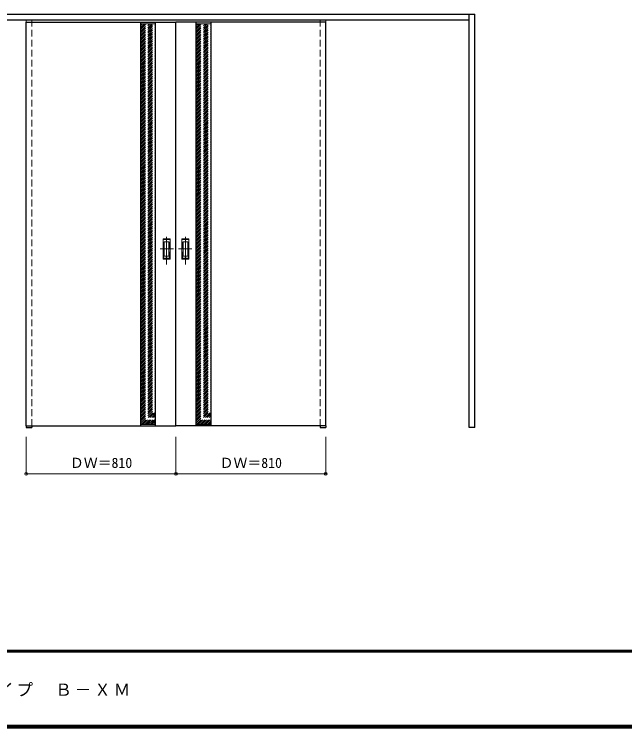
# Model space of a CAD drawing. Units: millimetres, scale not verified. Extents: x -6000 to 5700, y -4307 to 4175.
# Drawn here: x -3570 to -267, y -4205 to -346 of the extents above; entities that cross this region are included whole.
import ezdxf
from ezdxf.enums import TextEntityAlignment as Align

# ---------------------------------------------------------------- set-up
doc = ezdxf.new("R2010")
doc.units = ezdxf.units.MM
doc.header["$LTSCALE"] = 30
doc.header["$PDMODE"] = 32
doc.header["$PDSIZE"] = 15
doc.linetypes.add('CHAIN1', pattern=[8, 5, -1, 1, -1])
doc.linetypes.add('DASHED1', pattern=[1.8, 1.2, -0.6])
for name, color, linetype, lineweight in [('0-2_扉', 3, 'Continuous', 25), ('0-3_仕上げ', 3, 'Continuous', 25), ('0-4_枠', 3, 'Continuous', 25), ('0-6_引手', 7, 'Continuous', 18), ('0-B_寸法', 7, 'Continuous', 9), ('0-C_ハッチ', 4, 'DASHED1', 9), ('F-1_枠', 6, 'Continuous', 40), ('F-A_文字', 7, 'Continuous', 18)]:
    doc.layers.add(name, color=color, linetype=linetype, lineweight=lineweight)
doc.styles.add('ＭＳ ゴシック', font='')
doc.styles.get('ＭＳ ゴシック').set_extended_font_data('MS Gothic')

msp = doc.modelspace()

# ---------------------------------------------------------------- linework, layer by layer
at = {"layer": '0-2_扉'}
for p, q in [((-3505, -389.75), (-2695, -389.75)), ((-3505, -2572.75), (-3505, -389.75)), ((-1885, -389.75), (-2695, -389.75)), ((-2695, -2572.75), (-2695, -389.75)), ((-1885, -2572.75), (-1885, -389.75)), ((-3505, -2572.75), (-2695, -2572.75)), ((-1885, -2572.75), (-2695, -2572.75))]:
    msp.add_line(p, q, dxfattribs=at)
at = {"layer": '0-2_扉', "color": 4, "linetype": 'DASHED1', "lineweight": 9}
for p, q in [((-3475, -2572.75), (-3475, -389.75)), ((-1915, -2572.75), (-1915, -389.75))]:
    msp.add_line(p, q, dxfattribs=at)
at = {"layer": '0-3_仕上げ'}
for p, q in [((-2885, -2572.75), (-2885, -389.75)), ((-2805, -2572.75), (-2805, -389.75)), ((-2585, -2572.75), (-2585, -389.75)), ((-2505, -2572.75), (-2505, -389.75))]:
    msp.add_line(p, q, dxfattribs=at)
at = {"layer": '0-3_仕上げ', "color": 7, "lineweight": 18}
for p, q in [((-2885, -397.75), (-2805, -397.75)), ((-2505, -397.75), (-2585, -397.75)), ((-2885, -2564.75), (-2805, -2564.75)), ((-2505, -2564.75), (-2585, -2564.75))]:
    msp.add_line(p, q, dxfattribs=at)
at = {"layer": '0-4_枠'}
for p, q in [((-4312, -346.25), (-1078, -346.25)), ((-1108, -2581.25), (-1108, -346.25)), ((-1078, -2581.25), (-1078, -346.25)), ((-4282, -376.25), (-1108, -376.25)), ((-3505, -2572.75), (-3505, -2581.25)), ((-3505, -2581.25), (-3475, -2581.25)), ((-3475, -2572.75), (-3475, -2581.25)), ((-1915, -2572.75), (-1915, -2581.25)), ((-1915, -2581.25), (-1885, -2581.25)), ((-1885, -2572.75), (-1885, -2581.25)), ((-1078, -2581.25), (-1108, -2581.25))]:
    msp.add_line(p, q, dxfattribs=at)
at = {"layer": '0-4_枠', "color": 4, "linetype": 'DASHED1', "lineweight": 9}
for p, q in [((-3505, -2573.25), (-3505, -376.25)), ((-3475, -2573.25), (-3475, -376.25)), ((-1915, -2573.25), (-1915, -376.25)), ((-1885, -2573.25), (-1885, -376.25))]:
    msp.add_line(p, q, dxfattribs=at)
at = {"layer": '0-6_引手', "linetype": 'CHAIN1'}
for p, q in [((-2746, -1700.48), (-2746, -1529.63)), ((-2644, -1700.48), (-2644, -1529.63)), ((-2707.93, -1615.25), (-2780.44, -1615.25)), ((-2682.07, -1615.25), (-2609.56, -1615.25))]:
    msp.add_line(p, q, dxfattribs=at)
at = {"layer": '0-6_引手'}
for p, q in [((-2727, -1560.25), (-2765, -1560.25)), ((-2765, -1670.25), (-2765, -1560.25)), ((-2733.5, -1576.25), (-2758.5, -1576.25)), ((-2758.5, -1654.25), (-2758.5, -1576.25)), ((-2733.5, -1654.25), (-2733.5, -1576.25)), ((-2727, -1670.25), (-2727, -1560.25)), ((-2663, -1560.25), (-2625, -1560.25)), ((-2663, -1670.25), (-2663, -1560.25)), ((-2656.5, -1576.25), (-2631.5, -1576.25)), ((-2656.5, -1654.25), (-2656.5, -1576.25)), ((-2631.5, -1654.25), (-2631.5, -1576.25)), ((-2625, -1670.25), (-2625, -1560.25)), ((-2733.5, -1654.25), (-2758.5, -1654.25)), ((-2656.5, -1654.25), (-2631.5, -1654.25)), ((-2727, -1670.25), (-2765, -1670.25)), ((-2663, -1670.25), (-2625, -1670.25))]:
    msp.add_line(p, q, dxfattribs=at)
at = {"layer": '0-6_引手', "linetype": 'DASHED1'}
for p, q in [((-2762, -1666.25), (-2762, -1564.25)), ((-2628, -1666.25), (-2628, -1564.25)), ((-2730, -1666.25), (-2762, -1666.25)), ((-2660, -1666.25), (-2628, -1666.25))]:
    msp.add_line(p, q, dxfattribs=at)
for points in [[(-2730, -1666.25), (-2730, -1564.25), (-2762, -1564.25)], [(-2660, -1666.25), (-2660, -1564.25), (-2628, -1564.25)]]:
    msp.add_lwpolyline(points, dxfattribs=at)
at = {"layer": '0-B_寸法', "color": 4}
for p, q in [((-3505, -2831.25), (-3505, -2631.25)), ((-2695, -2831.25), (-2695, -2631.25)), ((-1885, -2831.25), (-1885, -2631.25)), ((-3505, -2831.25), (-1885, -2831.25))]:
    msp.add_line(p, q, dxfattribs=at)
at = {"layer": '0-B_寸法'}
for p in [(-3505, -2831.25), (-2695, -2831.25), (-1885, -2831.25)]:
    msp.add_point(p, dxfattribs=at)
at = {"layer": '0-C_ハッチ'}
for p, q in [((-2885, -407.57), (-2875.18, -397.75)), ((-2885, -476.87), (-2805.88, -397.75)), ((-2885, -466.97), (-2815.78, -397.75)), ((-2885, -457.07), (-2825.68, -397.75)), ((-2885, -447.17), (-2835.58, -397.75)), ((-2885, -437.27), (-2845.48, -397.75)), ((-2885, -427.37), (-2855.38, -397.75)), ((-2885, -417.47), (-2865.28, -397.75)), ((-2885, -486.77), (-2805, -406.77)), ((-2885, -496.67), (-2805, -416.67)), ((-2585, -407.57), (-2575.18, -397.75)), ((-2585, -476.87), (-2505.88, -397.75)), ((-2585, -466.97), (-2515.78, -397.75)), ((-2585, -457.07), (-2525.68, -397.75)), ((-2585, -447.17), (-2535.58, -397.75)), ((-2585, -437.27), (-2545.48, -397.75)), ((-2585, -427.37), (-2555.38, -397.75)), ((-2585, -417.47), (-2565.28, -397.75)), ((-2585, -486.77), (-2505, -406.77)), ((-2585, -496.67), (-2505, -416.67)), ((-2885, -506.57), (-2805, -426.57)), ((-2885, -516.47), (-2805, -436.47)), ((-2885, -526.37), (-2805, -446.37)), ((-2885, -536.26), (-2805, -456.26)), ((-2585, -506.57), (-2505, -426.57)), ((-2585, -516.47), (-2505, -436.47)), ((-2585, -526.37), (-2505, -446.37)), ((-2585, -536.26), (-2505, -456.26)), ((-2885, -546.16), (-2805, -466.16)), ((-2885, -556.06), (-2805, -476.06)), ((-2885, -565.96), (-2805, -485.96)), ((-2885, -575.86), (-2805, -495.86)), ((-2585, -546.16), (-2505, -466.16)), ((-2585, -556.06), (-2505, -476.06)), ((-2585, -565.96), (-2505, -485.96)), ((-2585, -575.86), (-2505, -495.86)), ((-2885, -585.76), (-2805, -505.76)), ((-2885, -595.66), (-2805, -515.66)), ((-2885, -605.56), (-2805, -525.56)), ((-2885, -615.46), (-2805, -535.46)), ((-2585, -585.76), (-2505, -505.76)), ((-2585, -595.66), (-2505, -515.66)), ((-2585, -605.56), (-2505, -525.56)), ((-2585, -615.46), (-2505, -535.46)), ((-2885, -625.36), (-2805, -545.36)), ((-2885, -635.26), (-2805, -555.26)), ((-2885, -645.16), (-2805, -565.16)), ((-2885, -655.06), (-2805, -575.06)), ((-2585, -625.36), (-2505, -545.36)), ((-2585, -635.26), (-2505, -555.26)), ((-2585, -645.16), (-2505, -565.16)), ((-2585, -655.06), (-2505, -575.06)), ((-2885, -664.96), (-2805, -584.96)), ((-2885, -674.86), (-2805, -594.86)), ((-2885, -684.76), (-2805, -604.76)), ((-2885, -694.66), (-2805, -614.66)), ((-2585, -664.96), (-2505, -584.96)), ((-2585, -674.86), (-2505, -594.86)), ((-2585, -684.76), (-2505, -604.76)), ((-2585, -694.66), (-2505, -614.66)), ((-2885, -704.56), (-2805, -624.56)), ((-2885, -714.46), (-2805, -634.46)), ((-2885, -724.36), (-2805, -644.36)), ((-2885, -734.25), (-2805, -654.25)), ((-2585, -704.56), (-2505, -624.56)), ((-2585, -714.46), (-2505, -634.46)), ((-2585, -724.36), (-2505, -644.36)), ((-2585, -734.25), (-2505, -654.25)), ((-2885, -744.15), (-2805, -664.15)), ((-2885, -754.05), (-2805, -674.05)), ((-2885, -763.95), (-2805, -683.95)), ((-2885, -773.85), (-2805, -693.85)), ((-2585, -744.15), (-2505, -664.15)), ((-2585, -754.05), (-2505, -674.05)), ((-2585, -763.95), (-2505, -683.95)), ((-2585, -773.85), (-2505, -693.85)), ((-2885, -783.75), (-2805, -703.75)), ((-2885, -793.65), (-2805, -713.65)), ((-2885, -803.55), (-2805, -723.55)), ((-2585, -783.75), (-2505, -703.75)), ((-2585, -793.65), (-2505, -713.65)), ((-2585, -803.55), (-2505, -723.55)), ((-2885, -813.45), (-2805, -733.45)), ((-2885, -823.35), (-2805, -743.35)), ((-2885, -833.25), (-2805, -753.25)), ((-2885, -843.15), (-2805, -763.15)), ((-2585, -813.45), (-2505, -733.45)), ((-2585, -823.35), (-2505, -743.35)), ((-2585, -833.25), (-2505, -753.25)), ((-2585, -843.15), (-2505, -763.15)), ((-2885, -853.05), (-2805, -773.05)), ((-2885, -862.95), (-2805, -782.95)), ((-2885, -872.85), (-2805, -792.85)), ((-2885, -882.75), (-2805, -802.75)), ((-2585, -853.05), (-2505, -773.05)), ((-2585, -862.95), (-2505, -782.95)), ((-2585, -872.85), (-2505, -792.85)), ((-2585, -882.75), (-2505, -802.75)), ((-2885, -892.65), (-2805, -812.65)), ((-2885, -902.55), (-2805, -822.55)), ((-2885, -912.45), (-2805, -832.45)), ((-2885, -922.35), (-2805, -842.35)), ((-2585, -892.65), (-2505, -812.65)), ((-2585, -902.55), (-2505, -822.55)), ((-2585, -912.45), (-2505, -832.45)), ((-2585, -922.35), (-2505, -842.35)), ((-2885, -932.24), (-2805, -852.24)), ((-2885, -942.14), (-2805, -862.14)), ((-2885, -952.04), (-2805, -872.04)), ((-2885, -961.94), (-2805, -881.94)), ((-2585, -932.24), (-2505, -852.24)), ((-2585, -942.14), (-2505, -862.14)), ((-2585, -952.04), (-2505, -872.04)), ((-2585, -961.94), (-2505, -881.94)), ((-2885, -971.84), (-2805, -891.84)), ((-2885, -981.74), (-2805, -901.74)), ((-2885, -991.64), (-2805, -911.64)), ((-2885, -1001.54), (-2805, -921.54)), ((-2585, -971.84), (-2505, -891.84)), ((-2585, -981.74), (-2505, -901.74)), ((-2585, -991.64), (-2505, -911.64)), ((-2585, -1001.54), (-2505, -921.54)), ((-2885, -1011.44), (-2805, -931.44)), ((-2885, -1021.34), (-2805, -941.34)), ((-2885, -1031.24), (-2805, -951.24)), ((-2885, -1041.14), (-2805, -961.14)), ((-2585, -1011.44), (-2505, -931.44)), ((-2585, -1021.34), (-2505, -941.34)), ((-2585, -1031.24), (-2505, -951.24)), ((-2585, -1041.14), (-2505, -961.14)), ((-2885, -1051.04), (-2805, -971.04)), ((-2885, -1060.94), (-2805, -980.94)), ((-2885, -1070.84), (-2805, -990.84)), ((-2885, -1080.74), (-2805, -1000.74)), ((-2585, -1051.04), (-2505, -971.04)), ((-2585, -1060.94), (-2505, -980.94)), ((-2585, -1070.84), (-2505, -990.84)), ((-2585, -1080.74), (-2505, -1000.74)), ((-2885, -1090.64), (-2805, -1010.64)), ((-2885, -1100.54), (-2805, -1020.54)), ((-2885, -1110.44), (-2805, -1030.44)), ((-2885, -1120.34), (-2805, -1040.34)), ((-2585, -1090.64), (-2505, -1010.64)), ((-2585, -1100.54), (-2505, -1020.54)), ((-2585, -1110.44), (-2505, -1030.44)), ((-2585, -1120.34), (-2505, -1040.34)), ((-2885, -1130.23), (-2805, -1050.23)), ((-2885, -1140.13), (-2805, -1060.13)), ((-2885, -1150.03), (-2805, -1070.03)), ((-2885, -1159.93), (-2805, -1079.93)), ((-2585, -1130.23), (-2505, -1050.23)), ((-2585, -1140.13), (-2505, -1060.13)), ((-2585, -1150.03), (-2505, -1070.03)), ((-2585, -1159.93), (-2505, -1079.93)), ((-2885, -1169.83), (-2805, -1089.83)), ((-2885, -1179.73), (-2805, -1099.73)), ((-2885, -1189.63), (-2805, -1109.63)), ((-2585, -1169.83), (-2505, -1089.83)), ((-2585, -1179.73), (-2505, -1099.73)), ((-2585, -1189.63), (-2505, -1109.63)), ((-2885, -1199.53), (-2805, -1119.53)), ((-2885, -1209.43), (-2805, -1129.43)), ((-2885, -1219.33), (-2805, -1139.33)), ((-2885, -1229.23), (-2805, -1149.23)), ((-2585, -1199.53), (-2505, -1119.53)), ((-2585, -1209.43), (-2505, -1129.43)), ((-2585, -1219.33), (-2505, -1139.33)), ((-2585, -1229.23), (-2505, -1149.23)), ((-2885, -1239.13), (-2805, -1159.13)), ((-2885, -1249.03), (-2805, -1169.03)), ((-2885, -1258.93), (-2805, -1178.93)), ((-2885, -1268.83), (-2805, -1188.83)), ((-2585, -1239.13), (-2505, -1159.13)), ((-2585, -1249.03), (-2505, -1169.03)), ((-2585, -1258.93), (-2505, -1178.93)), ((-2585, -1268.83), (-2505, -1188.83)), ((-2885, -1278.73), (-2805, -1198.73)), ((-2885, -1288.63), (-2805, -1208.63)), ((-2885, -1298.53), (-2805, -1218.53)), ((-2885, -1308.43), (-2805, -1228.43)), ((-2585, -1278.73), (-2505, -1198.73)), ((-2585, -1288.63), (-2505, -1208.63)), ((-2585, -1298.53), (-2505, -1218.53)), ((-2585, -1308.43), (-2505, -1228.43)), ((-2885, -1318.33), (-2805, -1238.33)), ((-2885, -1328.22), (-2805, -1248.22)), ((-2885, -1338.12), (-2805, -1258.12)), ((-2885, -1348.02), (-2805, -1268.02)), ((-2585, -1318.33), (-2505, -1238.33)), ((-2585, -1328.22), (-2505, -1248.22)), ((-2585, -1338.12), (-2505, -1258.12)), ((-2585, -1348.02), (-2505, -1268.02)), ((-2885, -1357.92), (-2805, -1277.92)), ((-2885, -1367.82), (-2805, -1287.82)), ((-2885, -1377.72), (-2805, -1297.72)), ((-2885, -1387.62), (-2805, -1307.62)), ((-2585, -1357.92), (-2505, -1277.92)), ((-2585, -1367.82), (-2505, -1287.82)), ((-2585, -1377.72), (-2505, -1297.72)), ((-2585, -1387.62), (-2505, -1307.62)), ((-2885, -1397.52), (-2805, -1317.52)), ((-2885, -1407.42), (-2805, -1327.42)), ((-2885, -1417.32), (-2805, -1337.32)), ((-2885, -1427.22), (-2805, -1347.22)), ((-2585, -1397.52), (-2505, -1317.52)), ((-2585, -1407.42), (-2505, -1327.42)), ((-2585, -1417.32), (-2505, -1337.32)), ((-2585, -1427.22), (-2505, -1347.22)), ((-2885, -1437.12), (-2805, -1357.12)), ((-2885, -1447.02), (-2805, -1367.02)), ((-2885, -1456.92), (-2805, -1376.92)), ((-2885, -1466.82), (-2805, -1386.82)), ((-2585, -1437.12), (-2505, -1357.12)), ((-2585, -1447.02), (-2505, -1367.02)), ((-2585, -1456.92), (-2505, -1376.92)), ((-2585, -1466.82), (-2505, -1386.82)), ((-2885, -1476.72), (-2805, -1396.72)), ((-2885, -1486.62), (-2805, -1406.62)), ((-2885, -1496.52), (-2805, -1416.52)), ((-2885, -1506.42), (-2805, -1426.42)), ((-2585, -1476.72), (-2505, -1396.72)), ((-2585, -1486.62), (-2505, -1406.62)), ((-2585, -1496.52), (-2505, -1416.52)), ((-2585, -1506.42), (-2505, -1426.42)), ((-2885, -1516.31), (-2805, -1436.31)), ((-2885, -1526.21), (-2805, -1446.21)), ((-2885, -1536.11), (-2805, -1456.11)), ((-2885, -1546.01), (-2805, -1466.01)), ((-2585, -1516.31), (-2505, -1436.31)), ((-2585, -1526.21), (-2505, -1446.21)), ((-2585, -1536.11), (-2505, -1456.11)), ((-2585, -1546.01), (-2505, -1466.01)), ((-2885, -1555.91), (-2805, -1475.91)), ((-2885, -1565.81), (-2805, -1485.81)), ((-2885, -1575.71), (-2805, -1495.71)), ((-2585, -1555.91), (-2505, -1475.91)), ((-2585, -1565.81), (-2505, -1485.81)), ((-2585, -1575.71), (-2505, -1495.71)), ((-2885, -1585.61), (-2805, -1505.61)), ((-2885, -1595.51), (-2805, -1515.51)), ((-2885, -1605.41), (-2805, -1525.41)), ((-2885, -1615.31), (-2805, -1535.31)), ((-2585, -1585.61), (-2505, -1505.61)), ((-2585, -1595.51), (-2505, -1515.51)), ((-2585, -1605.41), (-2505, -1525.41)), ((-2585, -1615.31), (-2505, -1535.31)), ((-2885, -1625.21), (-2805, -1545.21)), ((-2885, -1635.11), (-2805, -1555.11)), ((-2885, -1645.01), (-2805, -1565.01)), ((-2885, -1654.91), (-2805, -1574.91)), ((-2585, -1625.21), (-2505, -1545.21)), ((-2585, -1635.11), (-2505, -1555.11)), ((-2585, -1645.01), (-2505, -1565.01)), ((-2585, -1654.91), (-2505, -1574.91)), ((-2885, -1664.81), (-2805, -1584.81)), ((-2885, -1674.71), (-2805, -1594.71)), ((-2885, -1684.61), (-2805, -1604.61)), ((-2885, -1694.51), (-2805, -1614.51)), ((-2585, -1664.81), (-2505, -1584.81)), ((-2585, -1674.71), (-2505, -1594.71)), ((-2585, -1684.61), (-2505, -1604.61)), ((-2585, -1694.51), (-2505, -1614.51)), ((-2885, -1704.41), (-2805, -1624.41)), ((-2885, -1714.3), (-2805, -1634.3)), ((-2885, -1724.2), (-2805, -1644.2)), ((-2885, -1734.1), (-2805, -1654.1)), ((-2585, -1704.41), (-2505, -1624.41)), ((-2585, -1714.3), (-2505, -1634.3)), ((-2585, -1724.2), (-2505, -1644.2)), ((-2585, -1734.1), (-2505, -1654.1)), ((-2885, -1744), (-2805, -1664)), ((-2885, -1753.9), (-2805, -1673.9)), ((-2885, -1763.8), (-2805, -1683.8)), ((-2885, -1773.7), (-2805, -1693.7)), ((-2585, -1744), (-2505, -1664)), ((-2585, -1753.9), (-2505, -1673.9)), ((-2585, -1763.8), (-2505, -1683.8)), ((-2585, -1773.7), (-2505, -1693.7)), ((-2885, -1783.6), (-2805, -1703.6)), ((-2885, -1793.5), (-2805, -1713.5)), ((-2885, -1803.4), (-2805, -1723.4)), ((-2885, -1813.3), (-2805, -1733.3)), ((-2585, -1783.6), (-2505, -1703.6)), ((-2585, -1793.5), (-2505, -1713.5)), ((-2585, -1803.4), (-2505, -1723.4)), ((-2585, -1813.3), (-2505, -1733.3)), ((-2885, -1823.2), (-2805, -1743.2)), ((-2885, -1833.1), (-2805, -1753.1)), ((-2885, -1843), (-2805, -1763)), ((-2885, -1852.9), (-2805, -1772.9)), ((-2585, -1823.2), (-2505, -1743.2)), ((-2585, -1833.1), (-2505, -1753.1)), ((-2585, -1843), (-2505, -1763)), ((-2585, -1852.9), (-2505, -1772.9)), ((-2885, -1862.8), (-2805, -1782.8)), ((-2885, -1872.7), (-2805, -1792.7)), ((-2885, -1882.6), (-2805, -1802.6)), ((-2885, -1892.5), (-2805, -1812.5)), ((-2585, -1862.8), (-2505, -1782.8)), ((-2585, -1872.7), (-2505, -1792.7)), ((-2585, -1882.6), (-2505, -1802.6)), ((-2585, -1892.5), (-2505, -1812.5)), ((-2885, -1902.4), (-2805, -1822.4)), ((-2885, -1912.29), (-2805, -1832.29)), ((-2885, -1922.19), (-2805, -1842.19)), ((-2885, -1932.09), (-2805, -1852.09)), ((-2585, -1902.4), (-2505, -1822.4)), ((-2585, -1912.29), (-2505, -1832.29)), ((-2585, -1922.19), (-2505, -1842.19)), ((-2585, -1932.09), (-2505, -1852.09)), ((-2885, -1941.99), (-2805, -1861.99)), ((-2885, -1951.89), (-2805, -1871.89)), ((-2885, -1961.79), (-2805, -1881.79)), ((-2585, -1941.99), (-2505, -1861.99)), ((-2585, -1951.89), (-2505, -1871.89)), ((-2585, -1961.79), (-2505, -1881.79)), ((-2885, -1971.69), (-2805, -1891.69)), ((-2885, -1981.59), (-2805, -1901.59)), ((-2885, -1991.49), (-2805, -1911.49)), ((-2885, -2001.39), (-2805, -1921.39)), ((-2585, -1971.69), (-2505, -1891.69)), ((-2585, -1981.59), (-2505, -1901.59)), ((-2585, -1991.49), (-2505, -1911.49)), ((-2585, -2001.39), (-2505, -1921.39)), ((-2885, -2011.29), (-2805, -1931.29)), ((-2885, -2021.19), (-2805, -1941.19)), ((-2885, -2031.09), (-2805, -1951.09)), ((-2885, -2040.99), (-2805, -1960.99)), ((-2585, -2011.29), (-2505, -1931.29)), ((-2585, -2021.19), (-2505, -1941.19)), ((-2585, -2031.09), (-2505, -1951.09)), ((-2585, -2040.99), (-2505, -1960.99)), ((-2885, -2050.89), (-2805, -1970.89)), ((-2885, -2060.79), (-2805, -1980.79)), ((-2885, -2070.69), (-2805, -1990.69)), ((-2885, -2080.59), (-2805, -2000.59)), ((-2585, -2050.89), (-2505, -1970.89)), ((-2585, -2060.79), (-2505, -1980.79)), ((-2585, -2070.69), (-2505, -1990.69)), ((-2585, -2080.59), (-2505, -2000.59)), ((-2885, -2090.49), (-2805, -2010.49)), ((-2885, -2100.39), (-2805, -2020.39)), ((-2885, -2110.28), (-2805, -2030.28)), ((-2885, -2120.18), (-2805, -2040.18)), ((-2585, -2090.49), (-2505, -2010.49)), ((-2585, -2100.39), (-2505, -2020.39)), ((-2585, -2110.28), (-2505, -2030.28)), ((-2585, -2120.18), (-2505, -2040.18)), ((-2885, -2130.08), (-2805, -2050.08)), ((-2885, -2139.98), (-2805, -2059.98)), ((-2885, -2149.88), (-2805, -2069.88)), ((-2885, -2159.78), (-2805, -2079.78)), ((-2585, -2130.08), (-2505, -2050.08)), ((-2585, -2139.98), (-2505, -2059.98)), ((-2585, -2149.88), (-2505, -2069.88)), ((-2585, -2159.78), (-2505, -2079.78)), ((-2885, -2169.68), (-2805, -2089.68)), ((-2885, -2179.58), (-2805, -2099.58)), ((-2885, -2189.48), (-2805, -2109.48)), ((-2885, -2199.38), (-2805, -2119.38)), ((-2585, -2169.68), (-2505, -2089.68)), ((-2585, -2179.58), (-2505, -2099.58)), ((-2585, -2189.48), (-2505, -2109.48)), ((-2585, -2199.38), (-2505, -2119.38)), ((-2885, -2209.28), (-2805, -2129.28)), ((-2885, -2219.18), (-2805, -2139.18)), ((-2885, -2229.08), (-2805, -2149.08)), ((-2885, -2238.98), (-2805, -2158.98)), ((-2585, -2209.28), (-2505, -2129.28)), ((-2585, -2219.18), (-2505, -2139.18)), ((-2585, -2229.08), (-2505, -2149.08)), ((-2585, -2238.98), (-2505, -2158.98)), ((-2885, -2248.88), (-2805, -2168.88)), ((-2885, -2258.78), (-2805, -2178.78)), ((-2885, -2268.68), (-2805, -2188.68)), ((-2885, -2278.58), (-2805, -2198.58)), ((-2585, -2248.88), (-2505, -2168.88)), ((-2585, -2258.78), (-2505, -2178.78)), ((-2585, -2268.68), (-2505, -2188.68)), ((-2585, -2278.58), (-2505, -2198.58)), ((-2885, -2288.48), (-2805, -2208.48)), ((-2885, -2298.38), (-2805, -2218.38)), ((-2885, -2308.27), (-2805, -2228.27)), ((-2585, -2288.48), (-2505, -2208.48)), ((-2585, -2298.38), (-2505, -2218.38)), ((-2585, -2308.27), (-2505, -2228.27)), ((-2885, -2318.17), (-2805, -2238.17)), ((-2885, -2328.07), (-2805, -2248.07)), ((-2885, -2337.97), (-2805, -2257.97)), ((-2885, -2347.87), (-2805, -2267.87)), ((-2585, -2318.17), (-2505, -2238.17)), ((-2585, -2328.07), (-2505, -2248.07)), ((-2585, -2337.97), (-2505, -2257.97)), ((-2585, -2347.87), (-2505, -2267.87)), ((-2885, -2357.77), (-2805, -2277.77)), ((-2885, -2367.67), (-2805, -2287.67)), ((-2885, -2377.57), (-2805, -2297.57)), ((-2885, -2387.47), (-2805, -2307.47)), ((-2585, -2357.77), (-2505, -2277.77)), ((-2585, -2367.67), (-2505, -2287.67)), ((-2585, -2377.57), (-2505, -2297.57)), ((-2585, -2387.47), (-2505, -2307.47)), ((-2885, -2397.37), (-2805, -2317.37)), ((-2885, -2407.27), (-2805, -2327.27)), ((-2885, -2417.17), (-2805, -2337.17)), ((-2885, -2427.07), (-2805, -2347.07)), ((-2585, -2397.37), (-2505, -2317.37)), ((-2585, -2407.27), (-2505, -2327.27)), ((-2585, -2417.17), (-2505, -2337.17)), ((-2585, -2427.07), (-2505, -2347.07)), ((-2885, -2436.97), (-2805, -2356.97)), ((-2885, -2446.87), (-2805, -2366.87)), ((-2885, -2456.77), (-2805, -2376.77)), ((-2885, -2466.67), (-2805, -2386.67)), ((-2585, -2436.97), (-2505, -2356.97)), ((-2585, -2446.87), (-2505, -2366.87)), ((-2585, -2456.77), (-2505, -2376.77)), ((-2585, -2466.67), (-2505, -2386.67)), ((-2885, -2476.57), (-2805, -2396.57)), ((-2885, -2486.47), (-2805, -2406.47)), ((-2885, -2496.36), (-2805, -2416.36)), ((-2885, -2506.26), (-2805, -2426.26)), ((-2585, -2476.57), (-2505, -2396.57)), ((-2585, -2486.47), (-2505, -2406.47)), ((-2585, -2496.36), (-2505, -2416.36)), ((-2585, -2506.26), (-2505, -2426.26)), ((-2885, -2516.16), (-2805, -2436.16)), ((-2885, -2526.06), (-2805, -2446.06)), ((-2885, -2535.96), (-2805, -2455.96)), ((-2885, -2545.86), (-2805, -2465.86)), ((-2585, -2516.16), (-2505, -2436.16)), ((-2585, -2526.06), (-2505, -2446.06)), ((-2585, -2535.96), (-2505, -2455.96)), ((-2585, -2545.86), (-2505, -2465.86)), ((-2885, -2555.76), (-2805, -2475.76)), ((-2884.09, -2564.75), (-2805, -2485.66)), ((-2874.19, -2564.75), (-2805, -2495.56)), ((-2864.29, -2564.75), (-2805, -2505.46)), ((-2585, -2555.76), (-2505, -2475.76)), ((-2584.09, -2564.75), (-2505, -2485.66)), ((-2574.19, -2564.75), (-2505, -2495.56)), ((-2564.29, -2564.75), (-2505, -2505.46)), ((-2854.39, -2564.75), (-2805, -2515.36)), ((-2844.49, -2564.75), (-2805, -2525.26)), ((-2834.59, -2564.75), (-2805, -2535.16)), ((-2824.69, -2564.75), (-2805, -2545.06)), ((-2554.39, -2564.75), (-2505, -2515.36)), ((-2544.49, -2564.75), (-2505, -2525.26)), ((-2534.59, -2564.75), (-2505, -2535.16)), ((-2524.69, -2564.75), (-2505, -2545.06)), ((-2814.79, -2564.75), (-2805, -2554.96)), ((-2514.79, -2564.75), (-2505, -2554.96))]:
    msp.add_line(p, q, dxfattribs=at)
at = {"layer": 'F-1_枠'}
for p, q in [((5700, -3790), (-6000, -3790)), ((5700, -3795), (-6000, -3795)), ((5700, -4195), (-6000, -4195)), ((5700, -4200), (-6000, -4200)), ((5700, -4205), (-6000, -4205))]:
    msp.add_line(p, q, dxfattribs=at)

# ---------------------------------------------------------------- texts
at = {"layer": '0-B_寸法', "style": 'ＭＳ ゴシック'}
for p in [(-3268.75, -2816.25), (-2458.75, -2816.25)]:
    msp.add_text('ＤＷ＝810', height=54.99, dxfattribs=at).set_placement(p, align=Align.BOTTOM_LEFT)
at = {"layer": 'F-A_文字', "insert": (-5243.21, -4040), "char_height": 65.98, "attachment_point": 7, "style": 'ＭＳ ゴシック'}
msp.add_mtext('\\T1.17;ドレタス\u3000引き分け戸\u3000上吊りタイプ\u3000Ｂ－ＸＭ', dxfattribs=at)

doc.saveas('drawing.dxf')
